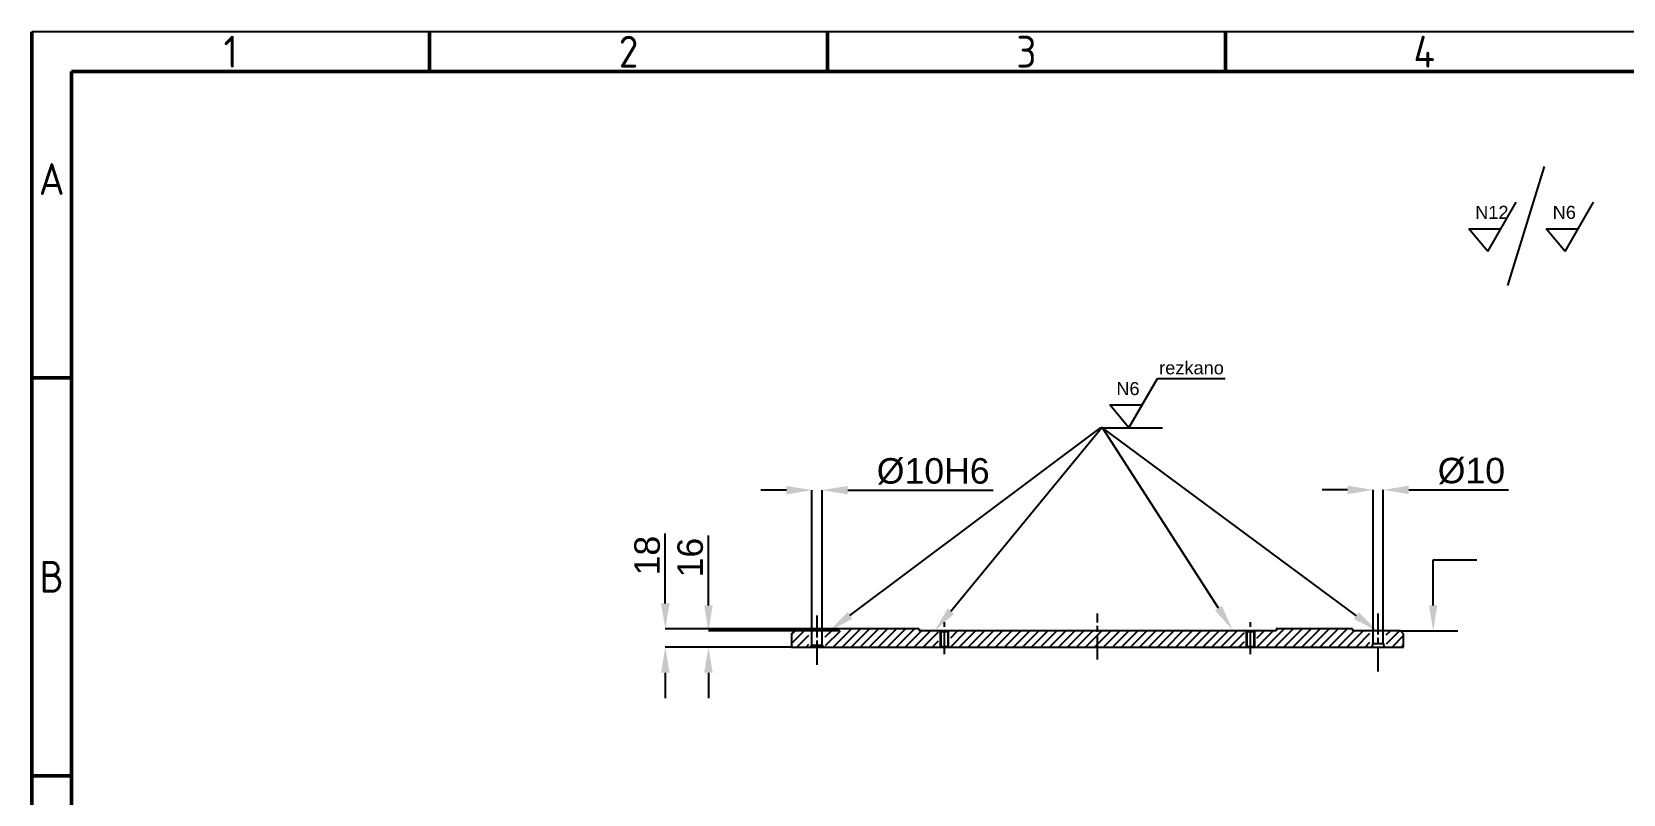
# Model space of a CAD drawing. Header units: millimetres. Extents: x -2290 to 830, y 1385 to 3624.
# Drawn here: x -2290 to -730, y 2876 to 3624 of the extents above; entities that cross this region are included whole.
import ezdxf
from ezdxf import colors
from ezdxf.entities.mleader import LeaderData, LeaderLine
from ezdxf.math import Vec2, Vec3

# ---------------------------------------------------------------- set-up
doc = ezdxf.new("R2010")
doc.units = ezdxf.units.MM
doc.header["$MEASUREMENT"] = 0
doc.linetypes.add('ACAD_ISO02W100', pattern=[15, 12, -3])
doc.linetypes.add('ACAD_ISO08W100', pattern=[36, 24, -3, 6, -3])
doc.layers.get('Defpoints').update_dxf_attribs({"linetype": 'ACAD_ISO02W100'})
doc.layers.add('Crta_05', color=1, linetype='Continuous', lineweight=50)
for name, color, linetype in [('Layer1', 1, 'ACAD_ISO08W100'), ('Layer2', 4, 'Continuous'), ('Layer3', 5, 'Continuous'), ('RAHM2', 1, 'Continuous')]:
    doc.layers.add(name, color=color, linetype=linetype)
doc.styles.add('oznake', font='geniso.shx', dxfattribs={"height": 4})
doc.styles.get("Standard").update_dxf_attribs({"font": 'arial.ttf'})
doc.dimstyles.get("Standard").update_dxf_attribs({"dimscale": 5, "dimtxt": 5, "dimasz": 5, "dimexe": 0, "dimexo": 0, "dimgap": 1, "dimtad": 1, "dimdec": 4, "dimzin": 12, "dimdsep": 46, "dimtxsty": 'Standard', "dimcen": 0.09, "dimadec": 0, "dimazin": 0, "dimtfac": 1, "dimtdec": 4, "dimtofl": 0, "dimtmove": 0, "dimatfit": 3, "dimfxl": 1, "dimtolj": 1, "dimtzin": 0, "dimarcsym": 0})

# ---------------------------------------------------------------- blocks, each defined once
blk = doc.blocks.new('*D6')
at = {"layer": 'Defpoints', "color": 0, "transparency": 16777216}
for p in [(-1515, 3174.3), (-1525, 3036.3), (-1515, 3036.3)]:
    blk.add_point(p, dxfattribs=at)
at = {"layer": 'Layer2', "color": 0, "lineweight": -2, "transparency": 16777216}
for p, q in [((-1550, 3174.3), (-1575, 3174.3)), ((-1525, 3036.3), (-1525, 3174.3)), ((-1515, 3036.3), (-1515, 3174.3)), ((-1490, 3174.3), (-1347.4, 3174.3))]:
    blk.add_line(p, q, dxfattribs=at)
at = {"layer": 'Layer2', "color": 0, "transparency": 16777216}
for points in [[(-1550, 3178.4), (-1550, 3170.1), (-1525, 3174.3)], [(-1490, 3178.4), (-1490, 3170.1), (-1515, 3174.3)]]:
    blk.add_solid(points, dxfattribs=at)
at = {"layer": 'Layer2', "color": 0, "transparency": 16777216, "insert": (-1406.2, 3192.7), "char_height": 25, "attachment_point": 5}
blk.add_mtext('\\A1;%%c10H6', dxfattribs=at)
blk = doc.blocks.new('*D13')
at = {"layer": 'Defpoints', "color": 0, "transparency": 16777216}
for p in [(-1626.5, 3036.3), (-1542, 3036.3), (-1545, 3020.3)]:
    blk.add_point(p, dxfattribs=at)
at = {"layer": 'Layer2', "color": 0, "lineweight": -2, "transparency": 16777216}
for p, q in [((-1626.5, 3061.3), (-1626.5, 3129.8)), ((-1542, 3036.3), (-1626.5, 3036.3)), ((-1545, 3020.3), (-1626.5, 3020.3)), ((-1626.5, 2995.3), (-1626.5, 2970.3))]:
    blk.add_line(p, q, dxfattribs=at)
at = {"layer": 'Layer2', "color": 0, "transparency": 16777216}
for points in [[(-1630.7, 3061.3), (-1622.3, 3061.3), (-1626.5, 3036.3)], [(-1630.7, 2995.3), (-1622.3, 2995.3), (-1626.5, 3020.3)]]:
    blk.add_solid(points, dxfattribs=at)
at = {"layer": 'Layer2', "color": 0, "transparency": 16777216, "insert": (-1644.3, 3108.1), "char_height": 25, "attachment_point": 5, "rotation": 90}
blk.add_mtext('\\A1;16', dxfattribs=at)
blk = doc.blocks.new('*D14')
at = {"layer": 'Defpoints', "color": 0, "transparency": 16777216}
for p in [(-1668.8, 3038.3), (-1499, 3038.3), (-1545, 3020.3)]:
    blk.add_point(p, dxfattribs=at)
at = {"layer": 'Layer2', "color": 0, "lineweight": -2, "transparency": 16777216}
for p, q in [((-1668.8, 3063.3), (-1668.8, 3131.8)), ((-1499, 3038.3), (-1668.8, 3038.3)), ((-1545, 3020.3), (-1668.8, 3020.3)), ((-1668.8, 2995.3), (-1668.8, 2970.3))]:
    blk.add_line(p, q, dxfattribs=at)
at = {"layer": 'Layer2', "color": 0, "transparency": 16777216}
for points in [[(-1673, 3063.3), (-1664.6, 3063.3), (-1668.8, 3038.3)], [(-1673, 2995.3), (-1664.6, 2995.3), (-1668.8, 3020.3)]]:
    blk.add_solid(points, dxfattribs=at)
at = {"layer": 'Layer2', "color": 0, "transparency": 16777216, "insert": (-1686.5, 3110.1), "char_height": 25, "attachment_point": 5, "rotation": 90}
blk.add_mtext('\\A1;18', dxfattribs=at)
blk = doc.blocks.new('*D20')
at = {"layer": 'Defpoints', "color": 0, "transparency": 16777216}
for p in [(-965, 3174.5), (-975, 3036.3), (-965, 3036.3)]:
    blk.add_point(p, dxfattribs=at)
at = {"layer": 'Layer2', "color": 0, "lineweight": -2, "transparency": 16777216}
for p, q in [((-1000, 3174.5), (-1025, 3174.5)), ((-975, 3036.3), (-975, 3174.5)), ((-965, 3036.3), (-965, 3174.5)), ((-940, 3174.5), (-842.1, 3174.5))]:
    blk.add_line(p, q, dxfattribs=at)
at = {"layer": 'Layer2', "color": 0, "transparency": 16777216}
for points in [[(-1000, 3178.7), (-1000, 3170.4), (-975, 3174.5)], [(-940, 3178.7), (-940, 3170.4), (-965, 3174.5)]]:
    blk.add_solid(points, dxfattribs=at)
at = {"layer": 'Layer2', "color": 0, "transparency": 16777216, "insert": (-878.6, 3193), "char_height": 25, "attachment_point": 5}
blk.add_mtext('\\A1;%%c10', dxfattribs=at)

msp = doc.modelspace()

# ---------------------------------------------------------------- hatches: boundary and pattern name
at = {"layer": 'Layer3'}
h = msp.add_hatch(dxfattribs=at)
h.set_pattern_fill('ANSI31', color=256, scale=50)
h.set_pattern_definition([(45, (-2455.617, 2723.143), (-4.419417, 4.419417), [])])
h.paths.add_polyline_path([(-1401.02607, 3036.33409), (-1420.02607, 3036.33409), (-1420.02607, 3038.33409), (-1495.02607, 3038.33409), (-1495.02607, 3036.33409), (-1512.02607, 3036.33409), (-1512.02607, 3022.33409), (-1510.02607, 3020.33409), (-1401.02607, 3020.33409)])
h.paths.add_polyline_path([(-1245.02607, 3036.33409), (-1389.02607, 3036.33409), (-1389.02607, 3020.33409), (-1245.02607, 3020.33409)])
h.paths.add_polyline_path([(-1101.02607, 3036.33409), (-1245.02607, 3036.33409), (-1245.02607, 3020.33409), (-1101.02607, 3020.33409)])
h.paths.add_polyline_path([(-978.02607, 3036.33409), (-995.02607, 3036.33409), (-995.02607, 3038.33409), (-1070.02607, 3038.33409), (-1070.02607, 3036.33409), (-1089.02607, 3036.33409), (-1089.02607, 3020.33409), (-979.02607, 3020.33409), (-978.02607, 3023.83409)])
h.paths.add_polyline_path([(-1528.02607, 3036.33409), (-1542.02607, 3036.33409), (-1545.02607, 3033.33409), (-1545.02607, 3020.33409), (-1530.02607, 3020.33409), (-1528.02607, 3022.33409)])
h.paths.add_polyline_path([(-945.02607, 3033.33409), (-948.02607, 3036.33409), (-962.02607, 3036.33409), (-962.02607, 3023.83409), (-961.02607, 3020.33409), (-945.02607, 3020.33409)])

# ---------------------------------------------------------------- linework, layer by layer
for p, q in [((-1545.02607, 3033.33409), (-1542.02607, 3036.33409)), ((-1545.02607, 3033.33409), (-1545.02607, 3020.33409)), ((-1499.02607, 3036.33409), (-1542.02607, 3036.33409)), ((-1525.02607, 3022.33409), (-1525.02607, 3036.33409)), ((-1515.02607, 3022.33409), (-1515.02607, 3036.33409)), ((-1499.02607, 3038.33409), (-1499.02607, 3036.33409)), ((-1420.02607, 3038.33409), (-1499.02607, 3038.33409)), ((-1420.02607, 3038.33409), (-1420.02607, 3036.33409)), ((-1245.02607, 3036.33409), (-1420.02607, 3036.33409)), ((-1399.02607, 3036.33409), (-1398.40107, 3035.70909)), ((-1398.40107, 3020.95909), (-1398.40107, 3035.70909)), ((-1398.40107, 3035.70909), (-1391.65107, 3035.70909)), ((-1391.65107, 3035.70909), (-1391.02607, 3036.33409)), ((-1391.65107, 3020.95909), (-1391.65107, 3035.70909)), ((-1070.02607, 3036.33409), (-1245.02607, 3036.33409)), ((-1099.02607, 3036.33409), (-1098.40107, 3035.70909)), ((-1098.40107, 3020.95909), (-1098.40107, 3035.70909)), ((-1098.40107, 3035.70909), (-1091.65107, 3035.70909)), ((-1091.65107, 3035.70909), (-1091.02607, 3036.33409)), ((-1091.65107, 3020.95909), (-1091.65107, 3035.70909)), ((-995.02607, 3038.33409), (-1070.02607, 3038.33409)), ((-1070.02607, 3038.33409), (-1070.02607, 3036.33409)), ((-995.02607, 3038.33409), (-995.02607, 3036.33409)), ((-948.02607, 3036.33409), (-995.02607, 3036.33409)), ((-975.02607, 3023.83409), (-975.02607, 3036.33409)), ((-965.02607, 3023.83409), (-965.02607, 3036.33409)), ((-945.02607, 3033.33409), (-948.02607, 3036.33409)), ((-945.02607, 3020.33409), (-945.02607, 3033.33409)), ((-1545.02607, 3020.33409), (-1527.02607, 3020.33409)), ((-1525.02607, 3022.33409), (-1527.02607, 3020.33409)), ((-1527.02607, 3020.33409), (-1513.02607, 3020.33409)), ((-1525.02607, 3022.33409), (-1515.02607, 3022.33409)), ((-1513.02607, 3020.33409), (-1515.02607, 3022.33409)), ((-1513.02607, 3020.33409), (-945.02607, 3020.33409)), ((-1399.02607, 3020.33409), (-1398.40107, 3020.95909)), ((-1398.40107, 3020.95909), (-1391.65107, 3020.95909)), ((-1391.65107, 3020.95909), (-1391.02607, 3020.33409)), ((-1099.02607, 3020.33409), (-1098.40107, 3020.95909)), ((-1098.40107, 3020.95909), (-1091.65107, 3020.95909)), ((-1091.65107, 3020.95909), (-1091.02607, 3020.33409)), ((-976.02607, 3020.33409), (-975.02607, 3023.83409)), ((-975.02607, 3023.83409), (-965.02607, 3023.83409)), ((-965.02607, 3023.83409), (-964.02607, 3020.33409))]:
    msp.add_line(p, q)
at = {"layer": 'Crta_05'}
for p, q in [((-2289.8023, 1385.01376), (-2289.8023, 3623.61376)), ((-1899.8023, 3623.61376), (-1899.8023, 3584.61376)), ((-1509.8023, 3623.61376), (-1509.8023, 3584.61376)), ((-1119.8023, 3623.61376), (-1119.8023, 3584.61376)), ((-2250.8023, 1424.01376), (-2250.8023, 3584.61376)), ((791.1977, 3584.61376), (-2250.8023, 3584.61376)), ((-2289.8023, 3284.31376), (-2250.8023, 3284.31376)), ((-2289.8023, 2894.31376), (-2250.8023, 2894.31376)), ((-2289.8023, 2894.31376), (-2250.8023, 2894.31376))]:
    msp.add_line(p, q, dxfattribs=at)
at = {"layer": 'Layer1'}
for p, q in [((-1520.02607, 3002.85818), (-1520.02607, 3051.34084)), ((-1395.02607, 3013.36697), (-1395.02607, 3044.76117)), ((-1245.02607, 3008.37057), (-1245.02607, 3053.175)), ((-1095.02607, 3013.36697), (-1095.02607, 3044.76117)), ((-970.02607, 2996.59473), (-970.02607, 3053.43333))]:
    msp.add_line(p, q, dxfattribs=at)
at = {"layer": 'Layer2'}
for p, q in [((-807.37004, 3491.68111), (-843.34657, 3374.83504)), ((-862.55443, 3408.09835), (-834.69287, 3456.52926)), ((-786.60399, 3408.09835), (-758.74243, 3456.52926)), ((-862.55443, 3408.09835), (-881.1288, 3430.60133)), ((-881.1288, 3430.60133), (-849.60881, 3430.60133)), ((-786.60399, 3408.09835), (-805.17836, 3430.60133)), ((-805.17836, 3430.60133), (-773.65837, 3430.60133)), ((-1214.32485, 3235.32594), (-1186.46329, 3283.75686)), ((-1186.46329, 3283.75686), (-1119.82797, 3283.75686)), ((-1214.32485, 3235.32594), (-1232.89921, 3257.82893)), ((-1232.89921, 3257.82893), (-1201.37922, 3257.82893)), ((-1242.25142, 3235.32594), (-1181.51295, 3235.32594)), ((-948.02607, 3036.33409), (-891.95421, 3036.33409))]:
    msp.add_line(p, q, dxfattribs=at)
at = {"layer": 'Layer3'}
for p, q in [((-1399.02607, 3020.33409), (-1399.02607, 3036.33409)), ((-1391.02607, 3020.33409), (-1391.02607, 3036.33409)), ((-1099.02607, 3020.33409), (-1099.02607, 3036.33409)), ((-1091.02607, 3020.33409), (-1091.02607, 3036.33409))]:
    msp.add_line(p, q, dxfattribs=at)
at = {"layer": 'RAHM2'}
msp.add_line((830.1977, 3623.61376), (-2289.8023, 3623.61376), dxfattribs=at)

# ---------------------------------------------------------------- texts
at = {"layer": 'Layer2', "char_height": 12.753587, "attachment_point": 1}
for s, insert in [('N12', (-874.87141, 3452.99542)), ('N6', (-798.92097, 3452.99542)), ('rezkano', (-1184.65064, 3300.56616)), ('N6', (-1226.64183, 3280.22302))]:
    msp.add_mtext_dynamic_manual_height_columns(s, width=4.8228718, gutter_width=1, heights=[0], dxfattribs=dict(at, insert=insert))
at = {"layer": 'RAHM2', "char_height": 31.2, "attachment_point": 5, "style": 'oznake'}
for s, width, insert in [('1', 49.1380701, (-2094.8023, 3604.11376)), ('2', 49.1380701, (-1704.8023, 3604.11376)), ('3', 49.1380701, (-1314.8023, 3604.11376)), ('4', 49.1380701, (-924.8023, 3604.11376)), ('A', 27.069035, (-2270.3023, 3479.31376)), ('B', 27.069035, (-2270.3023, 3089.31376))]:
    msp.add_mtext_dynamic_manual_height_columns(s, width=width, gutter_width=12.5, heights=[0], dxfattribs=dict(at, insert=insert))

# ---------------------------------------------------------------- dimensions: what is measured, and where the dimension line sits
at = {"layer": 'Layer2'}
for base, p1, p2, override, picture, middle in [((-1515.02607, 3174.26462), (-1525.02607, 3036.33409), (-1515.02607, 3036.33409), {"dimpost": '%%c<>H6'}, '*D6', (-1406.20616, 3192.72812)), ((-965.02607, 3174.53092), (-975.02607, 3036.33409), (-965.02607, 3036.33409), {"dimpost": '%%c<>'}, '*D20', (-878.56291, 3192.99443))]:
    dim = msp.add_linear_dim(base=base, p1=p1, p2=p2, dimstyle='Standard', override=override, dxfattribs=at)
    dim.commit()
    dim.dimension.update_dxf_attribs({"geometry": picture, "text_midpoint": middle})
for base, p2, picture, middle in [((-1668.78457, 3038.33409), (-1499.02607, 3038.33409), '*D14', (-1686.54889, 3110.08886)), ((-1626.49108, 3036.33409), (-1542.02607, 3036.33409), '*D13', (-1644.2554, 3108.05475))]:
    dim = msp.add_linear_dim(base=base, p1=(-1545.02607, 3020.33409), p2=p2, angle=90, dimstyle='Standard', dxfattribs=at)
    dim.commit()
    dim.dimension.update_dxf_attribs({"geometry": picture, "text_midpoint": middle})

# ---------------------------------------------------------------- leaders
ml = msp.add_multileader_mtext('Standard', dxfattribs=at)
ml.set_content('', color=256)
ml.set_leader_properties()
ml.build(insert=Vec2(0, 0))
ml.multileader.update_dxf_attribs({"dogleg_length": 1, "arrow_head_size": 25})
ctx = ml.context
ctx.base_point, ctx.char_height, ctx.arrow_head_size, ctx.landing_gap_size, ctx.plane_origin = Vec3(-1241.25142, 3235.32594), 25, 25, 1, Vec3(-1503.80267, 3036.33409)
notes = []
notes.append((ctx, [(0, (1, 1, 0), (-1242.25142, 3235.32594), (1, 0), 1, [(0, [(-1507.80267, 3036.33409)], 0, [])])]))
ctx.mtext.insert, ctx.mtext.flow_direction = Vec3(-1240.25142, 3247.82594), 5
ml = msp.add_multileader_mtext('Standard', dxfattribs=at)
ml.set_content('', color=256)
ml.set_leader_properties()
ml.build(insert=Vec2(0, 0))
ml.multileader.update_dxf_attribs({"dogleg_length": 1, "arrow_head_size": 25})
ctx = ml.context
ctx.base_point, ctx.char_height, ctx.arrow_head_size, ctx.landing_gap_size, ctx.plane_origin = Vec3(-1240.25142, 3235.32594), 25, 25, 1, Vec3(-1404.67627, 3036.33409)
notes.append((ctx, [(0, (1, 1, 0), (-1241.25142, 3235.32594), (1, 0), 1, [(0, [(-1404.67627, 3036.33409)], 0, [])])]))
ctx.mtext.insert, ctx.mtext.flow_direction = Vec3(-1239.25142, 3247.82594), 5
ml = msp.add_multileader_mtext('Standard', dxfattribs=at)
ml.set_content('', color=256)
ml.set_leader_properties()
ml.build(insert=Vec2(0, 0))
ml.multileader.update_dxf_attribs({"dogleg_length": 1, "arrow_head_size": 25})
ctx = ml.context
ctx.base_point, ctx.char_height, ctx.arrow_head_size, ctx.landing_gap_size, ctx.plane_origin = Vec3(-1243.25142, 3235.32594), 25, 25, 1, Vec3(-1113.02146, 3037.55713)
ctx.text_align_type = 2
notes.append((ctx, [(1, (1, 1, 0), (-1240.25142, 3235.32594), (-1, 0), 1, [(0, [(-1113.02146, 3037.55713)], 0, [])])]))
ctx.mtext.insert, ctx.mtext.alignment, ctx.mtext.flow_direction = Vec3(-1242.25142, 3247.82594), 3, 5
ml = msp.add_multileader_mtext('Standard', dxfattribs=at)
ml.set_content('', color=256)
ml.set_leader_properties()
ml.build(insert=Vec2(0, 0))
ml.multileader.update_dxf_attribs({"dogleg_length": 1, "arrow_head_size": 25})
ctx = ml.context
ctx.base_point, ctx.char_height, ctx.arrow_head_size, ctx.landing_gap_size, ctx.plane_origin = Vec3(-1243.25142, 3235.32594), 25, 25, 1, Vec3(-975.12855, 3036.33409)
ctx.text_align_type = 2
notes.append((ctx, [(1, (1, 1, 0), (-1240.25142, 3235.32594), (-1, 0), 1, [(0, [(-971.12855, 3036.33409)], 0, [])])]))
ctx.mtext.insert, ctx.mtext.alignment, ctx.mtext.flow_direction = Vec3(-1242.25142, 3247.82594), 3, 5
ml = msp.add_multileader_mtext('Standard', dxfattribs=at)
ml.set_content('', color=256)
ml.set_leader_properties()
ml.build(insert=Vec2(0, 0))
ml.multileader.update_dxf_attribs({"dogleg_length": 1, "arrow_head_size": 25})
ctx = ml.context
ctx.base_point, ctx.char_height, ctx.arrow_head_size, ctx.landing_gap_size, ctx.plane_origin = Vec3(-873.38427, 3105.96911), 25, 25, 1, Vec3(-916.05255, 3036.33409)
notes.append((ctx, [(0, (1, 1, 0), (-874.38427, 3105.96911), (1, 0), 1, [(0, [(-916.05255, 3036.33409), (-916.05255, 3105.96911)], 0, [])])]))
ctx.mtext.insert, ctx.mtext.flow_direction = Vec3(-872.38427, 3118.46911), 5
for ctx, leaders in notes:
    for number, flags, end, landing, length, lines in leaders:
        leader = LeaderData()
        leader.index, (leader.has_last_leader_line, leader.has_dogleg_vector, leader.attachment_direction) = number, flags
        leader.last_leader_point, leader.dogleg_vector, leader.dogleg_length = Vec3(end), Vec3(landing), length
        for number, points, colour, breaks in lines:
            line = LeaderLine()
            line.index, line.vertices, line.color, line.breaks = number, Vec3.list(points), colors.encode_raw_color(colour), breaks
            leader.lines.append(line)
        ctx.leaders.append(leader)

doc.saveas('drawing.dxf')
